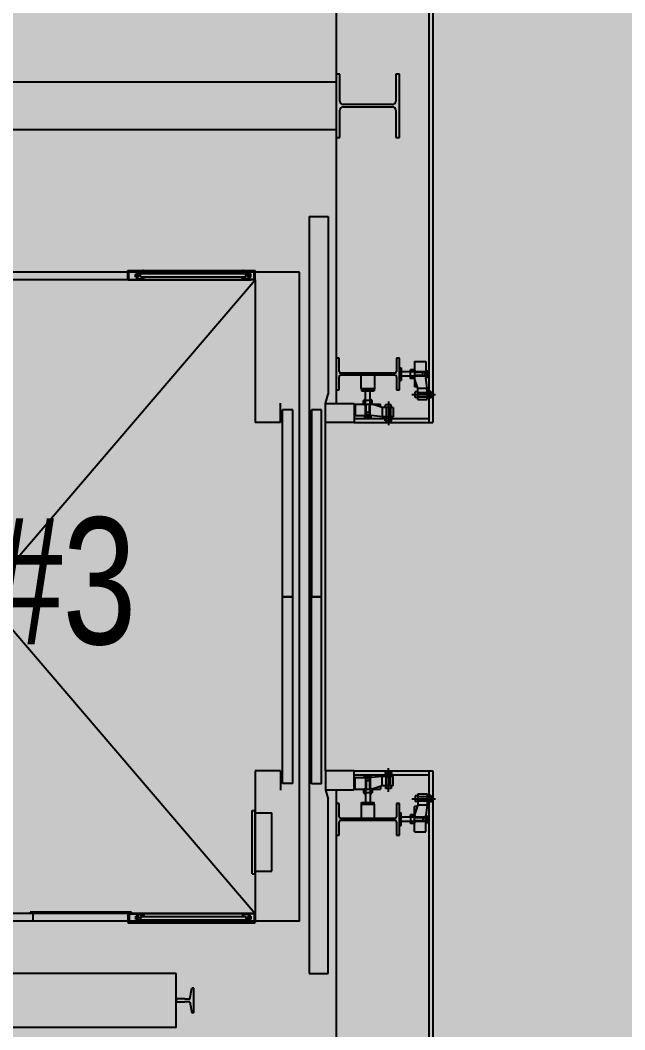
# Model space of a CAD drawing. Header units: millimetres. Extents: x 118559 to 211622, y 1329 to 63037.
# Drawn here: x 148634 to 150541, y 19452 to 22639 of the extents above; entities that cross this region are included whole.
import ezdxf
from ezdxf.enums import TextEntityAlignment as Align

# ---------------------------------------------------------------- set-up
doc = ezdxf.new("R2010")
doc.units = ezdxf.units.MM
doc.header["$LTSCALE"] = 120
doc.layers.add('ARCH', color=9, linetype='Continuous')
doc.layers.add('공사제외', color=5, linetype='Continuous')
doc.styles.add('GHD', font='')
doc.styles.get('GHD').set_extended_font_data('Dotum')

msp = doc.modelspace()

# ---------------------------------------------------------------- hatches: boundary and pattern name
at = {"layer": '공사제외', "linetype": 'Continuous'}
msp.add_hatch(color=253, dxfattribs=at).paths.add_polyline_path([(161618.8, 27040), (157330.1, 28562.8), (157311.6, 28694.2), (149935.1, 28694.2), (149935.1, 29394.2), (146730.1, 29394.2), (146730.1, 15782.9), (154687.7, 13368.2)])

# ---------------------------------------------------------------- linework, layer by layer
at = {"layer": 'ARCH', "color": 9}
for p, q in [((149923.1, 23519.2, 0), (149923.1, 21369.2, 0)), ((149935.1, 23519.2, 0), (149935.1, 21369.2, 0)), ((149630.1, 23459.2, 0), (149630.1, 21429.2, 0)), ((147380.1, 22444.2, 0), (149630.1, 22444.2, 0)), ((147380.1, 22444.2, 0), (149630.1, 22444.2, 0)), ((149642.1, 22469.2, 0), (149630.1, 22469.2, 0)), ((149630.1, 22469.2, 0), (149630.1, 22269.2, 0)), ((149642.1, 22383.2, 0), (149642.1, 22469.2, 0)), ((149830.1, 22469.2, 0), (149818.1, 22469.2, 0)), ((149818.1, 22469.2, 0), (149818.1, 22383.2, 0)), ((149830.1, 22269.2, 0), (149830.1, 22469.2, 0)), ((149642.1, 22269.2, 0), (149642.1, 22355.2, 0)), ((149808.1, 22373.2, 0), (149652.1, 22373.2, 0)), ((149652.1, 22365.2, 0), (149808.1, 22365.2, 0)), ((149818.1, 22355.2, 0), (149818.1, 22269.2, 0)), ((147380.1, 22294.2, 0), (149630.1, 22294.2, 0)), ((147380.1, 22294.2, 0), (149630.1, 22294.2, 0)), ((149630.1, 22269.2, 0), (149642.1, 22269.2, 0)), ((149818.1, 22269.2, 0), (149830.1, 22269.2, 0)), ((149545.1, 22019.2, 0), (149545.1, 19629.2, 0)), ((149545.1, 22019.2, 0), (149605.1, 22019.2, 0)), ((149605.1, 22019.2, 0), (149605.1, 21458.6, 0)), ((149515.1, 21844.2, 0), (148561.1, 21844.2, 0)), ((148973.4, 21849.2, 0), (149375.1, 21849.2, 0)), ((148973.4, 21847.7, 0), (148973.4, 21849.2, 0)), ((148973.4, 21847.7, 0), (149020.9, 21847.7, 0)), ((148973.4, 21821.7, 0), (148973.4, 21844.2, 0)), ((148973.4, 21844.2, 0), (148974.9, 21844.2, 0)), ((148973.4, 21844.2, 0), (148974.9, 21844.2, 0)), ((148974.9, 21821.7, 0), (148974.9, 21845.1, 0)), ((148976.5, 21822.7, 0), (148976.5, 21845.1, 0)), ((148977.5, 21846.1, 0), (149000.8, 21846.1, 0)), ((148997, 21829.4, 0), (148997, 21836.3, 0)), ((148997.8, 21837.4, 0), (149000.5, 21837.4, 0)), ((149000.5, 21835.1, 0), (148997.8, 21835.1, 0)), ((149000.5, 21827.8, 0), (149000.5, 21837.8, 0)), ((149001.8, 21837.8, 0), (149000.5, 21837.8, 0)), ((149001.8, 21823.3, 0), (149001.8, 21845.1, 0)), ((149003.4, 21823.3, 0), (149003.4, 21845.1, 0)), ((149005, 21824.8, 0), (149005, 21838.2, 0)), ((149005, 21824.8, 0), (149005, 21838.2, 0)), ((149007.3, 21835.3, 0), (149005, 21835.3, 0)), ((149008.1, 21834.5, 0), (149005, 21834.5, 0)), ((149006, 21840.8, 0), (149018.4, 21840.8, 0)), ((149006, 21839.2, 0), (149352.5, 21839.2, 0)), ((149007.3, 21830.3, 0), (149007.3, 21835.3, 0)), ((149007.3, 21835.3, 0), (149008.1, 21834.5, 0)), ((149008.1, 21831.1, 0), (149008.1, 21834.5, 0)), ((149013.4, 21829.2, 0), (149013.4, 21839.2, 0)), ((149018.4, 21839.2, 0), (149018.4, 21840.8, 0)), ((149021.9, 21839.2, 0), (149021.9, 21846.7, 0)), ((149023.4, 21839.2, 0), (149023.4, 21846.7, 0)), ((149335.1, 21839.2, 0), (149335.1, 21846.7, 0)), ((149336.6, 21839.2, 0), (149336.6, 21846.7, 0)), ((149375.1, 21847.7, 0), (149337.6, 21847.7, 0)), ((149340.1, 21839.2, 0), (149340.1, 21840.8, 0)), ((149352.5, 21840.8, 0), (149340.1, 21840.8, 0)), ((149345.1, 21829.2, 0), (149345.1, 21839.2, 0)), ((149351.2, 21835.3, 0), (149350.4, 21834.5, 0)), ((149350.4, 21831.1, 0), (149350.4, 21834.5, 0)), ((149350.4, 21834.5, 0), (149353.5, 21834.5, 0)), ((149351.2, 21835.3, 0), (149353.5, 21835.3, 0)), ((149351.2, 21830.3, 0), (149351.2, 21835.3, 0)), ((149353.5, 21824.8, 0), (149353.5, 21838.2, 0)), ((149353.5, 21824.8, 0), (149353.5, 21838.2, 0)), ((149355.1, 21823.3, 0), (149355.1, 21845.1, 0)), ((149356.7, 21823.3, 0), (149356.7, 21845.1, 0)), ((149356.7, 21837.8, 0), (149358, 21837.8, 0)), ((149371, 21846.1, 0), (149357.7, 21846.1, 0)), ((149358, 21827.8, 0), (149358, 21837.8, 0)), ((149360.7, 21837.4, 0), (149358, 21837.4, 0)), ((149358, 21835.1, 0), (149360.7, 21835.1, 0)), ((149361.5, 21829.4, 0), (149361.5, 21836.3, 0)), ((149372, 21822.7, 0), (149372, 21845.1, 0)), ((149373.6, 21821.7, 0), (149373.6, 21845.1, 0)), ((149375.1, 21844.2, 0), (149373.6, 21844.2, 0)), ((149375.1, 21847.7, 0), (149375.1, 21849.2, 0)), ((149375.1, 21821.7, 0), (149375.1, 21844.2, 0)), ((149515.1, 19794.2, 0), (149515.1, 21844.2, 0)), ((147673.1, 19829.2, 0), (149375.1, 21819.2, 0)), ((147673.1, 21809.2, 0), (149375.1, 19819.2, 0)), ((149375.1, 21819.2, 0), (148558.6, 21819.2, 0)), ((148974.9, 21822.7, 0), (148976.5, 21822.7, 0)), ((148975.9, 21820.7, 0), (149020.9, 21820.7, 0)), ((148975.9, 21819.2, 0), (149361.3, 21819.2, 0)), ((149000.5, 21830.5, 0), (148997.8, 21830.5, 0)), ((148997.8, 21828.2, 0), (149000.5, 21828.2, 0)), ((149001.8, 21832.8, 0), (149000.5, 21834, 0)), ((149001.8, 21831.6, 0), (149000.5, 21832.8, 0)), ((149001.8, 21827.8, 0), (149000.5, 21827.8, 0)), ((149005, 21824.8, 0), (149003.4, 21824.8, 0)), ((149004.4, 21822.3, 0), (149020.4, 21822.3, 0)), ((149008.1, 21831.1, 0), (149005, 21831.1, 0)), ((149007.3, 21830.3, 0), (149005, 21830.3, 0)), ((149008.1, 21831.1, 0), (149007.3, 21830.3, 0)), ((149013.4, 21829.2, 0), (149345.1, 21829.2, 0)), ((149020.4, 21820.7, 0), (149020.4, 21822.3, 0)), ((149021.9, 21821.7, 0), (149021.9, 21829.2, 0)), ((149023.4, 21821.7, 0), (149023.4, 21829.2, 0)), ((149335.1, 21821.7, 0), (149335.1, 21829.2, 0)), ((149336.6, 21821.7, 0), (149336.6, 21829.2, 0)), ((149372.6, 21820.7, 0), (149337.6, 21820.7, 0)), ((149338.1, 21820.7, 0), (149338.1, 21822.3, 0)), ((149354.1, 21822.3, 0), (149338.1, 21822.3, 0)), ((149350.4, 21831.1, 0), (149353.5, 21831.1, 0)), ((149350.4, 21831.1, 0), (149351.2, 21830.3, 0)), ((149351.2, 21830.3, 0), (149353.5, 21830.3, 0)), ((149353.5, 21824.8, 0), (149355.1, 21824.8, 0)), ((149356.7, 21832.8, 0), (149358, 21834, 0)), ((149356.7, 21831.6, 0), (149358, 21832.8, 0)), ((149356.7, 21827.8, 0), (149358, 21827.8, 0)), ((149358, 21830.5, 0), (149360.7, 21830.5, 0)), ((149360.7, 21828.2, 0), (149358, 21828.2, 0)), ((149373.6, 21822.7, 0), (149372, 21822.7, 0)), ((149375.1, 21819.2, 0), (149375.1, 21369.2, 0)), ((149640.1, 21572, 0), (149630.1, 21572, 0)), ((149630.1, 21572, 0), (149630.1, 21472, 0)), ((149640.1, 21529.7, 0), (149640.1, 21572, 0)), ((149830.1, 21572, 0), (149820.1, 21572, 0)), ((149820.1, 21572, 0), (149820.1, 21529.7, 0)), ((149830.1, 21472, 0), (149830.1, 21572, 0)), ((149877.6, 21561.9, 0), (149877.6, 21482.1, 0)), ((149877.6, 21561.9, 0), (149913.6, 21561.9, 0)), ((149913.6, 21561.9, 0), (149913.6, 21510.5, 0)), ((149815.1, 21524.7, 0), (149645.1, 21524.7, 0)), ((149645.1, 21519.2, 0), (149815.1, 21519.2, 0)), ((149709.1, 21475.2, 0), (149709.1, 21519.2, 0)), ((149751.1, 21519.2, 0), (149751.1, 21475.2, 0)), ((149830.1, 21542, 0), (149835.1, 21542, 0)), ((149830.1, 21542, 0), (149830.1, 21502, 0)), ((149835.1, 21542, 0), (149835.1, 21502, 0)), ((149913.6, 21529, 0), (149835.1, 21529, 0)), ((149835.1, 21529, 0), (149835.1, 21515, 0)), ((149865.3, 21508.4, 0), (149865.3, 21535.6, 0)), ((149877.6, 21535.6, 0), (149865.3, 21535.6, 0)), ((149877.6, 21533.4, 0), (149865.3, 21533.4, 0)), ((149877.6, 21530.9, 0), (149865.3, 21530.9, 0)), ((149877.6, 21530.9, 0), (149868.7, 21530.9, 0)), ((149878.6, 21534.6, 0), (149877.6, 21534.6, 0)), ((149877.6, 21534.6, 0), (149877.6, 21529.6, 0)), ((149878.6, 21529.6, 0), (149877.6, 21529.6, 0)), ((149903.6, 21527, 0), (149877.6, 21527, 0)), ((149903.6, 21517, 0), (149877.6, 21517, 0)), ((149878.6, 21534.6, 0), (149878.6, 21529.6, 0)), ((149903.6, 21515.9, 0), (149903.6, 21527.9, 0)), ((149903.6, 21527.9, 0), (149910.6, 21527.9, 0)), ((149903.6, 21515.9, 0), (149910.6, 21515.9, 0)), ((149910.6, 21515.9, 0), (149910.6, 21527.9, 0)), ((149910.6, 21527.1, 0), (149913.6, 21527.1, 0)), ((149910.6, 21516.9, 0), (149913.6, 21516.9, 0)), ((149913.6, 21533.5, 0), (149915.6, 21533.5, 0)), ((149915.6, 21510.5, 0), (149915.6, 21533.5, 0)), ((149915.6, 21532, 0), (149921.6, 21532, 0)), ((149921.6, 21512, 0), (149921.6, 21532, 0)), ((149640.1, 21472, 0), (149640.1, 21514.2, 0)), ((149820.1, 21514.2, 0), (149820.1, 21472, 0)), ((149830.1, 21502, 0), (149835.1, 21502, 0)), ((149913.6, 21515, 0), (149835.1, 21515, 0)), ((149865.3, 21514.9, 0), (149865.3, 21509.4, 0)), ((149877.6, 21513.4, 0), (149865.3, 21513.4, 0)), ((149877.6, 21510.9, 0), (149865.3, 21510.9, 0)), ((149877.6, 21508.4, 0), (149865.3, 21508.4, 0)), ((149878.6, 21514.6, 0), (149877.6, 21514.6, 0)), ((149878.6, 21509.6, 0), (149877.6, 21509.6, 0)), ((149887.6, 21477, 0), (149877.6, 21508.4, 0)), ((149878.6, 21509.6, 0), (149878.6, 21514.6, 0)), ((149917.6, 21477, 0), (149913.6, 21510.5, 0)), ((149915.6, 21510.5, 0), (149913.6, 21510.5, 0)), ((149915.6, 21512, 0), (149921.6, 21512, 0)), ((149597.1, 21429.2, 0), (149605.1, 21458.6, 0)), ((149597.1, 21429.2, 0), (149605.1, 21458.6, 0)), ((149630.1, 21472, 0), (149640.1, 21472, 0)), ((149709.1, 21475.2, 0), (149710.1, 21474.2, 0)), ((149751.1, 21475.2, 0), (149709.1, 21475.2, 0)), ((149710.1, 21474.2, 0), (149710.1, 21469.2, 0)), ((149710.1, 21474.2, 0), (149750.1, 21474.2, 0)), ((149710.1, 21469.2, 0), (149750.1, 21469.2, 0)), ((149723.1, 21390.7, 0), (149723.1, 21469.2, 0)), ((149723.1, 21469.2, 0), (149737.1, 21469.2, 0)), ((149737.1, 21390.7, 0), (149737.1, 21469.2, 0)), ((149750.1, 21474.2, 0), (149751.1, 21475.2, 0)), ((149750.1, 21474.2, 0), (149750.1, 21469.2, 0)), ((149820.1, 21472, 0), (149830.1, 21472, 0)), ((149869.2, 21457, 0), (149944, 21457, 0)), ((149885.9, 21482.1, 0), (149877.5, 21482.1, 0)), ((149879.9, 21448, 0), (149879.9, 21466, 0)), ((149887.6, 21466, 0), (149879.9, 21466, 0)), ((149887.6, 21442, 0), (149887.6, 21477, 0)), ((149887.6, 21477, 0), (149917.6, 21477, 0)), ((149887.6, 21448, 0), (149887.6, 21466, 0)), ((149887.6, 21464, 0), (149917.6, 21464, 0)), ((149917.6, 21442, 0), (149917.6, 21477, 0)), ((149920.6, 21467.9, 0), (149918, 21467.9, 0)), ((149920.6, 21462.9, 0), (149918, 21462.9, 0)), ((149921.1, 21467.9, 0), (149921.1, 21445.9, 0)), ((149923.1, 21467.9, 0), (149921.1, 21467.9, 0)), ((149923.1, 21445.9, 0), (149923.1, 21467.9, 0)), ((149929.4, 21467, 0), (149923.1, 21467, 0)), ((149929.4, 21467, 0), (149923.1, 21467, 0)), ((149929.4, 21464.5, 0), (149923.1, 21464.5, 0)), ((149929.4, 21467, 0), (149929.4, 21464.5, 0)), ((149929.4, 21464.5, 0), (149932.3, 21465.4, 0)), ((149929.4, 21464.5, 0), (149929.4, 21449.5, 0)), ((149930.4, 21464.8, 0), (149930.4, 21449.3, 0)), ((149933.4, 21464.4, 0), (149933.4, 21449.7, 0)), ((149455.1, 21369.2, 0), (149455.1, 21430.6, 0)), ((149597.1, 21429.2, 0), (149687.1, 21429.2, 0)), ((149597.1, 21369.2, 0), (149597.1, 21429.2, 0)), ((149687.1, 21429.2, 0), (149687.1, 21369.2, 0)), ((149690.2, 21426.7, 0), (149769.9, 21426.7, 0)), ((149690.2, 21426.7, 0), (149690.2, 21390.7, 0)), ((149743.6, 21438.9, 0), (149716.4, 21438.9, 0)), ((149716.4, 21426.6, 0), (149716.4, 21438.9, 0)), ((149717.4, 21425.7, 0), (149717.4, 21426.7, 0)), ((149717.4, 21426.7, 0), (149722.4, 21426.7, 0)), ((149717.4, 21425.7, 0), (149722.4, 21425.7, 0)), ((149718.7, 21426.7, 0), (149718.7, 21438.9, 0)), ((149721.2, 21426.7, 0), (149721.2, 21438.9, 0)), ((149721.2, 21426.7, 0), (149721.2, 21435.6, 0)), ((149722.4, 21425.7, 0), (149722.4, 21426.7, 0)), ((149725, 21400.7, 0), (149725, 21426.7, 0)), ((149735, 21400.7, 0), (149735, 21426.7, 0)), ((149737.2, 21438.9, 0), (149742.7, 21438.9, 0)), ((149737.4, 21425.7, 0), (149737.4, 21426.7, 0)), ((149742.4, 21425.7, 0), (149737.4, 21425.7, 0)), ((149738.7, 21426.7, 0), (149738.7, 21438.9, 0)), ((149741.2, 21426.7, 0), (149741.2, 21438.9, 0)), ((149742.4, 21425.7, 0), (149742.4, 21426.7, 0)), ((149743.6, 21426.6, 0), (149743.6, 21438.9, 0)), ((149775.1, 21416.7, 0), (149743.6, 21426.7, 0)), ((149769.9, 21418.3, 0), (149769.9, 21426.7, 0)), ((149804.1, 21424.4, 0), (149786.1, 21424.4, 0)), ((149786.1, 21416.7, 0), (149786.1, 21424.4, 0)), ((149795.1, 21435.1, 0), (149795.1, 21360.3, 0)), ((149804.1, 21416.7, 0), (149804.1, 21424.4, 0)), ((149887.6, 21448, 0), (149879.9, 21448, 0)), ((149887.6, 21450, 0), (149917.6, 21450, 0)), ((149887.6, 21442, 0), (149917.6, 21442, 0)), ((149887.6, 21442, 0), (149917.6, 21442, 0)), ((149920.6, 21450.9, 0), (149918, 21450.9, 0)), ((149920.6, 21445.9, 0), (149918, 21445.9, 0)), ((149921.1, 21445.9, 0), (149923.1, 21445.9, 0)), ((149929.4, 21449.5, 0), (149923.1, 21449.5, 0)), ((149929.4, 21447, 0), (149923.1, 21447, 0)), ((149929.4, 21449.5, 0), (149932.3, 21448.7, 0)), ((149929.4, 21447, 0), (149929.4, 21449.5, 0)), ((149461.1, 20819.6, 0), (149461.1, 21409.5, 0)), ((149493.1, 21409.5, 0), (149461.1, 21409.5, 0)), ((149493.1, 20819.6, 0), (149493.1, 21409.5, 0)), ((149552.1, 21409.2, 0), (149552.1, 20819.2, 0)), ((149552.1, 20819.4, 0), (149552.1, 21409.2, 0)), ((149584.1, 21409.2, 0), (149552.1, 21409.2, 0)), ((149584.1, 20819.4, 0), (149584.1, 21409.2, 0)), ((149690.2, 21390.7, 0), (149741.5, 21390.7, 0)), ((149718.6, 21390.7, 0), (149718.6, 21388.7, 0)), ((149741.5, 21388.7, 0), (149718.6, 21388.7, 0)), ((149720.1, 21388.7, 0), (149720.1, 21382.7, 0)), ((149736.1, 21400.7, 0), (149724.1, 21400.7, 0)), ((149724.1, 21400.7, 0), (149724.1, 21393.7, 0)), ((149736.1, 21393.7, 0), (149724.1, 21393.7, 0)), ((149725, 21393.7, 0), (149725, 21390.7, 0)), ((149735.1, 21393.7, 0), (149735.1, 21390.7, 0)), ((149736.1, 21400.7, 0), (149736.1, 21393.7, 0)), ((149740, 21388.7, 0), (149740, 21382.7, 0)), ((149775.1, 21386.7, 0), (149741.5, 21390.7, 0)), ((149741.5, 21388.7, 0), (149741.5, 21390.7, 0)), ((149810.1, 21416.7, 0), (149775.1, 21416.7, 0)), ((149775.1, 21416.7, 0), (149775.1, 21386.7, 0)), ((149804.1, 21416.7, 0), (149786.1, 21416.7, 0)), ((149788.1, 21416.7, 0), (149788.1, 21386.7, 0)), ((149802.1, 21416.7, 0), (149802.1, 21386.7, 0)), ((149810.1, 21416.7, 0), (149810.1, 21386.7, 0)), ((149810.1, 21416.7, 0), (149810.1, 21386.7, 0)), ((149455.1, 21369.2, 0), (149375.1, 21369.2, 0)), ((149597.1, 20269.2, 0), (149597.1, 21369.2, 0)), ((149687.1, 21369.2, 0), (149597.1, 21369.2, 0)), ((149687.1, 21381.2, 0), (149923.1, 21381.2, 0)), ((149687.1, 21369.2, 0), (149935.1, 21369.2, 0)), ((149740.1, 21382.7, 0), (149720.1, 21382.7, 0)), ((149810.1, 21386.7, 0), (149775.1, 21386.7, 0)), ((149784.1, 21383.6, 0), (149784.1, 21386.2, 0)), ((149784.1, 21383.2, 0), (149806.1, 21383.2, 0)), ((149784.1, 21381.2, 0), (149784.1, 21383.2, 0)), ((149806.1, 21381.2, 0), (149784.1, 21381.2, 0)), ((149785, 21374.8, 0), (149785, 21381.2, 0)), ((149785, 21374.8, 0), (149785, 21381.2, 0)), ((149785, 21374.8, 0), (149787.5, 21374.8, 0)), ((149787.5, 21374.8, 0), (149786.7, 21372, 0)), ((149787.2, 21373.8, 0), (149802.8, 21373.8, 0)), ((149787.5, 21374.8, 0), (149787.5, 21381.2, 0)), ((149787.5, 21374.8, 0), (149802.5, 21374.8, 0)), ((149787.7, 21370.8, 0), (149802.4, 21370.8, 0)), ((149789.1, 21383.6, 0), (149789.1, 21386.3, 0)), ((149801.1, 21383.6, 0), (149801.1, 21386.3, 0)), ((149802.5, 21374.8, 0), (149802.5, 21381.2, 0)), ((149802.5, 21374.8, 0), (149803.3, 21372, 0)), ((149805, 21374.8, 0), (149802.5, 21374.8, 0)), ((149805, 21374.8, 0), (149805, 21381.2, 0)), ((149806.1, 21383.7, 0), (149806.1, 21386.2, 0)), ((149806.1, 21383.2, 0), (149806.1, 21381.2, 0)), ((149461.1, 20819.6, 0), (149493.1, 20819.6, 0)), ((149461.1, 20229, 0), (149461.1, 20818.8, 0)), ((149461.1, 20818.8, 0), (149493.1, 20818.8, 0)), ((149493.1, 20229, 0), (149493.1, 20818.8, 0)), ((149551.9, 20819.4, 0), (149584.1, 20819.4, 0)), ((149551.9, 20818.6, 0), (149584.1, 20818.6, 0)), ((149552.1, 20228.7, 0), (149552.1, 20818.6, 0)), ((149584.1, 20228.7, 0), (149584.1, 20818.6, 0)), ((149795.1, 20203.3, 0), (149795.1, 20278.1, 0)), ((149375.1, 20269.2, 0), (149375.1, 19819.2, 0)), ((149455.1, 20269.2, 0), (149375.1, 20269.2, 0)), ((149455.1, 20269.2, 0), (149455.1, 20207.8, 0)), ((149687.1, 20269.2, 0), (149597.1, 20269.2, 0)), ((149597.1, 20269.2, 0), (149597.1, 20209.2, 0)), ((149687.1, 20269.2, 0), (149935.1, 20269.2, 0)), ((149687.1, 20209.2, 0), (149687.1, 20269.2, 0)), ((149687.1, 20257.2, 0), (149923.1, 20257.2, 0)), ((149690.2, 20247.8, 0), (149741.5, 20247.8, 0)), ((149690.2, 20211.8, 0), (149690.2, 20247.8, 0)), ((149741.5, 20249.8, 0), (149718.6, 20249.8, 0)), ((149718.6, 20247.8, 0), (149718.6, 20249.8, 0)), ((149740.1, 20255.8, 0), (149720.1, 20255.8, 0)), ((149720.1, 20249.8, 0), (149720.1, 20255.8, 0)), ((149723.1, 20247.7, 0), (149723.1, 20169.2, 0)), ((149724.1, 20237.7, 0), (149724.1, 20244.7, 0)), ((149736.1, 20244.7, 0), (149724.1, 20244.7, 0)), ((149725, 20244.7, 0), (149725, 20247.7, 0)), ((149735.1, 20244.7, 0), (149735.1, 20247.7, 0)), ((149736.1, 20237.7, 0), (149736.1, 20244.7, 0)), ((149737.1, 20247.7, 0), (149737.1, 20169.2, 0)), ((149740, 20249.8, 0), (149740, 20255.8, 0)), ((149775.1, 20251.7, 0), (149741.5, 20247.8, 0)), ((149741.5, 20249.8, 0), (149741.5, 20247.8, 0)), ((149810.1, 20251.7, 0), (149775.1, 20251.7, 0)), ((149775.1, 20221.7, 0), (149775.1, 20251.7, 0)), ((149806.1, 20257.2, 0), (149784.1, 20257.2, 0)), ((149784.1, 20257.2, 0), (149784.1, 20255.2, 0)), ((149784.1, 20255.2, 0), (149806.1, 20255.2, 0)), ((149784.1, 20254.8, 0), (149784.1, 20252.2, 0)), ((149785, 20263.6, 0), (149785, 20257.2, 0)), ((149785, 20263.6, 0), (149785, 20257.2, 0)), ((149785, 20263.6, 0), (149787.5, 20263.6, 0)), ((149787.5, 20263.6, 0), (149786.7, 20266.5, 0)), ((149787.2, 20264.6, 0), (149802.8, 20264.6, 0)), ((149787.5, 20263.6, 0), (149787.5, 20257.2, 0)), ((149787.5, 20263.6, 0), (149802.5, 20263.6, 0)), ((149787.7, 20267.6, 0), (149802.4, 20267.6, 0)), ((149788.1, 20221.7, 0), (149788.1, 20251.7, 0)), ((149789.1, 20254.8, 0), (149789.1, 20252.2, 0)), ((149801.1, 20254.8, 0), (149801.1, 20252.2, 0)), ((149802.1, 20221.7, 0), (149802.1, 20251.7, 0)), ((149802.5, 20263.6, 0), (149803.3, 20266.5, 0)), ((149802.5, 20263.6, 0), (149802.5, 20257.2, 0)), ((149805, 20263.6, 0), (149802.5, 20263.6, 0)), ((149805, 20263.6, 0), (149805, 20257.2, 0)), ((149806.1, 20255.2, 0), (149806.1, 20257.2, 0)), ((149806.1, 20254.8, 0), (149806.1, 20252.2, 0)), ((149810.1, 20221.7, 0), (149810.1, 20251.7, 0)), ((149810.1, 20221.7, 0), (149810.1, 20251.7, 0)), ((149923.1, 20269.2, 0), (149923.1, 18644.2, 0)), ((149935.1, 20269.2, 0), (149935.1, 18644.2, 0)), ((149493.1, 20229, 0), (149461.1, 20229, 0)), ((149584.1, 20228.7, 0), (149552.1, 20228.7, 0)), ((149597.1, 20209.2, 0), (149605.1, 20179.8, 0)), ((149597.1, 20209.2, 0), (149605.1, 20179.8, 0)), ((149597.1, 20209.2, 0), (149687.1, 20209.2, 0)), ((149630.1, 20209.2, 0), (149630.1, 19194.2, 0)), ((149690.2, 20211.8, 0), (149769.9, 20211.8, 0)), ((149716.4, 20211.8, 0), (149716.4, 20199.5, 0)), ((149717.4, 20212.8, 0), (149717.4, 20211.8, 0)), ((149717.4, 20212.8, 0), (149722.4, 20212.8, 0)), ((149717.4, 20211.8, 0), (149722.4, 20211.8, 0)), ((149718.7, 20211.8, 0), (149718.7, 20199.5, 0)), ((149721.2, 20211.8, 0), (149721.2, 20199.5, 0)), ((149721.2, 20211.8, 0), (149721.2, 20202.8, 0)), ((149722.4, 20212.8, 0), (149722.4, 20211.8, 0)), ((149736.1, 20237.7, 0), (149724.1, 20237.7, 0)), ((149725, 20237.7, 0), (149725, 20211.7, 0)), ((149735, 20237.7, 0), (149735, 20211.7, 0)), ((149742.4, 20212.8, 0), (149737.4, 20212.8, 0)), ((149737.4, 20212.8, 0), (149737.4, 20211.8, 0)), ((149738.7, 20211.8, 0), (149738.7, 20199.5, 0)), ((149741.2, 20211.8, 0), (149741.2, 20199.5, 0)), ((149742.4, 20212.8, 0), (149742.4, 20211.8, 0)), ((149775.1, 20221.7, 0), (149743.6, 20211.8, 0)), ((149743.6, 20211.8, 0), (149743.6, 20199.5, 0)), ((149769.9, 20220.1, 0), (149769.9, 20211.7, 0)), ((149810.1, 20221.7, 0), (149775.1, 20221.7, 0)), ((149804.1, 20221.7, 0), (149786.1, 20221.7, 0)), ((149786.1, 20221.7, 0), (149786.1, 20214, 0)), ((149804.1, 20214, 0), (149786.1, 20214, 0)), ((149804.1, 20221.7, 0), (149804.1, 20214, 0)), ((149605.1, 19629.2, 0), (149605.1, 20179.8, 0)), ((149743.6, 20199.5, 0), (149716.4, 20199.5, 0)), ((149737.2, 20199.5, 0), (149742.7, 20199.5, 0)), ((149869.2, 20181.4, 0), (149944, 20181.4, 0)), ((149879.9, 20190.4, 0), (149879.9, 20172.4, 0)), ((149887.6, 20190.4, 0), (149879.9, 20190.4, 0)), ((149887.6, 20196.4, 0), (149887.6, 20161.5, 0)), ((149887.6, 20196.4, 0), (149917.6, 20196.4, 0)), ((149887.6, 20196.4, 0), (149917.6, 20196.4, 0)), ((149887.6, 20190.4, 0), (149887.6, 20172.4, 0)), ((149887.6, 20188.4, 0), (149917.6, 20188.4, 0)), ((149917.6, 20196.4, 0), (149917.6, 20161.5, 0)), ((149920.6, 20192.5, 0), (149918, 20192.5, 0)), ((149920.6, 20187.5, 0), (149918, 20187.5, 0)), ((149921.1, 20170.5, 0), (149921.1, 20192.5, 0)), ((149921.1, 20192.5, 0), (149923.1, 20192.5, 0)), ((149923.1, 20192.5, 0), (149923.1, 20170.5, 0)), ((149929.4, 20191.4, 0), (149923.1, 20191.4, 0)), ((149929.4, 20188.9, 0), (149923.1, 20188.9, 0)), ((149929.4, 20191.4, 0), (149929.4, 20188.9, 0)), ((149929.4, 20188.9, 0), (149932.3, 20189.7, 0)), ((149929.4, 20173.9, 0), (149929.4, 20188.9, 0)), ((149930.4, 20173.6, 0), (149930.4, 20189.2, 0)), ((149933.4, 20174, 0), (149933.4, 20188.7, 0)), ((149640.1, 20166.5, 0), (149630.1, 20166.5, 0)), ((149630.1, 20166.5, 0), (149630.1, 20066.5, 0)), ((149640.1, 20124.2, 0), (149640.1, 20166.5, 0)), ((149709.1, 20163.2, 0), (149710.1, 20164.2, 0)), ((149709.1, 20163.2, 0), (149709.1, 20119.2, 0)), ((149751.1, 20163.2, 0), (149709.1, 20163.2, 0)), ((149710.1, 20164.2, 0), (149710.1, 20169.2, 0)), ((149710.1, 20169.2, 0), (149750.1, 20169.2, 0)), ((149710.1, 20164.2, 0), (149750.1, 20164.2, 0)), ((149723.1, 20169.2, 0), (149737.1, 20169.2, 0)), ((149750.1, 20164.2, 0), (149750.1, 20169.2, 0)), ((149750.1, 20164.2, 0), (149751.1, 20163.2, 0)), ((149751.1, 20119.2, 0), (149751.1, 20163.2, 0)), ((149830.1, 20166.5, 0), (149820.1, 20166.5, 0)), ((149820.1, 20166.5, 0), (149820.1, 20124.2, 0)), ((149830.1, 20066.5, 0), (149830.1, 20166.5, 0)), ((149885.9, 20156.3, 0), (149877.5, 20156.3, 0)), ((149887.6, 20161.5, 0), (149877.6, 20130, 0)), ((149877.6, 20076.6, 0), (149877.6, 20156.3, 0)), ((149887.6, 20172.4, 0), (149879.9, 20172.4, 0)), ((149887.6, 20174.4, 0), (149917.6, 20174.4, 0)), ((149887.6, 20161.5, 0), (149917.6, 20161.5, 0)), ((149917.6, 20161.5, 0), (149913.6, 20127.9, 0)), ((149920.6, 20175.5, 0), (149918, 20175.5, 0)), ((149920.6, 20170.5, 0), (149918, 20170.5, 0)), ((149923.1, 20170.5, 0), (149921.1, 20170.5, 0)), ((149929.4, 20173.9, 0), (149923.1, 20173.9, 0)), ((149929.4, 20171.4, 0), (149923.1, 20171.4, 0)), ((149929.4, 20171.4, 0), (149923.1, 20171.4, 0)), ((149929.4, 20173.9, 0), (149932.3, 20173, 0)), ((149929.4, 20171.4, 0), (149929.4, 20173.9, 0)), ((149365.4, 19944.2, 0), (149365.4, 20144.3, 0)), ((149365.4, 20144.3, 0), (149375.1, 20144.3, 0)), ((149375.1, 19944.2, 0), (149375.1, 20144.3, 0)), ((149375.1, 20136.3, 0), (149427.1, 20136.3, 0)), ((149427.1, 19952.2, 0), (149427.1, 20136.3, 0)), ((149815.1, 20119.2, 0), (149645.1, 20119.2, 0)), ((149645.1, 20113.7, 0), (149815.1, 20113.7, 0)), ((149830.1, 20136.4, 0), (149835.1, 20136.4, 0)), ((149830.1, 20096.4, 0), (149830.1, 20136.4, 0)), ((149835.1, 20096.4, 0), (149835.1, 20136.4, 0)), ((149913.6, 20123.4, 0), (149835.1, 20123.4, 0)), ((149835.1, 20109.4, 0), (149835.1, 20123.4, 0)), ((149865.3, 20130, 0), (149865.3, 20102.8, 0)), ((149877.6, 20130, 0), (149865.3, 20130, 0)), ((149865.3, 20123.6, 0), (149865.3, 20129.1, 0)), ((149877.6, 20127.6, 0), (149865.3, 20127.6, 0)), ((149877.6, 20125.1, 0), (149865.3, 20125.1, 0)), ((149878.6, 20128.8, 0), (149877.6, 20128.8, 0)), ((149878.6, 20123.8, 0), (149877.6, 20123.8, 0)), ((149903.6, 20121.4, 0), (149877.6, 20121.4, 0)), ((149878.6, 20128.8, 0), (149878.6, 20123.8, 0)), ((149903.6, 20122.5, 0), (149903.6, 20110.5, 0)), ((149903.6, 20122.5, 0), (149910.6, 20122.5, 0)), ((149910.6, 20122.5, 0), (149910.6, 20110.5, 0)), ((149910.6, 20121.5, 0), (149913.6, 20121.5, 0)), ((149913.6, 20076.6, 0), (149913.6, 20127.9, 0)), ((149915.6, 20127.9, 0), (149913.6, 20127.9, 0)), ((149915.6, 20127.9, 0), (149915.6, 20105, 0)), ((149915.6, 20126.4, 0), (149921.6, 20126.4, 0)), ((149921.6, 20126.5, 0), (149921.6, 20106.5, 0)), ((149640.1, 20066.5, 0), (149640.1, 20108.7, 0)), ((149820.1, 20108.7, 0), (149820.1, 20066.5, 0)), ((149830.1, 20096.4, 0), (149835.1, 20096.4, 0)), ((149913.6, 20109.4, 0), (149835.1, 20109.4, 0)), ((149877.6, 20107.6, 0), (149865.3, 20107.6, 0)), ((149877.6, 20105.1, 0), (149865.3, 20105.1, 0)), ((149877.6, 20102.8, 0), (149865.3, 20102.8, 0)), ((149877.6, 20107.6, 0), (149868.7, 20107.6, 0)), ((149903.6, 20111.4, 0), (149877.6, 20111.4, 0)), ((149878.6, 20108.8, 0), (149877.6, 20108.8, 0)), ((149877.6, 20103.8, 0), (149877.6, 20108.8, 0)), ((149878.6, 20103.8, 0), (149877.6, 20103.8, 0)), ((149878.6, 20103.8, 0), (149878.6, 20108.8, 0)), ((149903.6, 20110.5, 0), (149910.6, 20110.5, 0)), ((149910.6, 20111.3, 0), (149913.6, 20111.3, 0)), ((149913.6, 20105, 0), (149915.6, 20105, 0)), ((149915.6, 20106.5, 0), (149921.6, 20106.5, 0)), ((149630.1, 20066.5, 0), (149640.1, 20066.5, 0)), ((149820.1, 20066.5, 0), (149830.1, 20066.5, 0)), ((149877.6, 20076.6, 0), (149913.6, 20076.6, 0)), ((149365.4, 19944.2, 0), (149375.1, 19944.2, 0)), ((149375.1, 19952.2, 0), (149427.1, 19952.2, 0)), ((149375.1, 19819.2, 0), (147683.5, 19819.2, 0)), ((148985.1, 19823.2, 0), (148665.1, 19823.2, 0)), ((148985.1, 19823.2, 0), (148665.1, 19823.2, 0)), ((148665.1, 19823.2, 0), (148665.1, 19819.2, 0)), ((148665.1, 19823.2, 0), (148665.1, 19819.2, 0)), ((148985.1, 19819.2, 0), (148665.1, 19819.2, 0)), ((148985.1, 19819.2, 0), (148665.1, 19819.2, 0)), ((148673.1, 19819.2, 0), (148673.1, 19794.2, 0)), ((148673.1, 19819.2, 0), (148673.1, 19794.2, 0)), ((148973.4, 19816.7, 0), (148973.4, 19794.2, 0)), ((148974.9, 19816.7, 0), (148974.9, 19793.3, 0)), ((148974.9, 19815.7, 0), (148976.5, 19815.7, 0)), ((148975.9, 19819.2, 0), (149361.3, 19819.2, 0)), ((148975.9, 19817.7, 0), (149020.9, 19817.7, 0)), ((148976.5, 19815.7, 0), (148976.5, 19793.3, 0)), ((148977.1, 19819.2, 0), (148977.1, 19794.2, 0)), ((148977.1, 19819.2, 0), (148977.1, 19794.2, 0)), ((148985.1, 19823.2, 0), (148985.1, 19819.2, 0)), ((148985.1, 19823.2, 0), (148985.1, 19819.2, 0)), ((148997, 19809.1, 0), (148997, 19802.2, 0)), ((148997.8, 19810.2, 0), (149000.5, 19810.2, 0)), ((149000.5, 19807.9, 0), (148997.8, 19807.9, 0)), ((149000.5, 19803.3, 0), (148997.8, 19803.3, 0)), ((148997.8, 19801, 0), (149000.5, 19801, 0)), ((149000.5, 19810.6, 0), (149000.5, 19800.6, 0)), ((149001.8, 19810.6, 0), (149000.5, 19810.6, 0)), ((149001.8, 19806.8, 0), (149000.5, 19805.6, 0)), ((149001.8, 19805.6, 0), (149000.5, 19804.4, 0)), ((149001.8, 19800.6, 0), (149000.5, 19800.6, 0)), ((149001.8, 19815.1, 0), (149001.8, 19793.3, 0)), ((149003.4, 19815.1, 0), (149003.4, 19793.3, 0)), ((149005, 19813.6, 0), (149003.4, 19813.6, 0)), ((149004.4, 19816.1, 0), (149020.4, 19816.1, 0)), ((149005, 19813.6, 0), (149005, 19800.2, 0)), ((149005, 19813.6, 0), (149005, 19800.2, 0)), ((149007.3, 19808.1, 0), (149005, 19808.1, 0)), ((149008.1, 19807.3, 0), (149005, 19807.3, 0)), ((149008.1, 19803.9, 0), (149005, 19803.9, 0)), ((149007.3, 19803.1, 0), (149005, 19803.1, 0)), ((149006, 19799.2, 0), (149352.5, 19799.2, 0)), ((149006, 19797.6, 0), (149018.4, 19797.6, 0)), ((149007.3, 19808.1, 0), (149007.3, 19803.1, 0)), ((149008.1, 19807.3, 0), (149007.3, 19808.1, 0)), ((149007.3, 19803.1, 0), (149008.1, 19803.9, 0)), ((149008.1, 19807.3, 0), (149008.1, 19803.9, 0)), ((149013.4, 19809.2, 0), (149345.1, 19809.2, 0)), ((149013.4, 19809.2, 0), (149013.4, 19799.2, 0)), ((149018.4, 19799.2, 0), (149018.4, 19797.6, 0)), ((149020.4, 19817.7, 0), (149020.4, 19816.1, 0)), ((149021.9, 19816.7, 0), (149021.9, 19809.2, 0)), ((149021.9, 19799.2, 0), (149021.9, 19791.7, 0)), ((149023.4, 19816.7, 0), (149023.4, 19809.2, 0)), ((149023.4, 19799.2, 0), (149023.4, 19791.7, 0)), ((149335.1, 19816.7, 0), (149335.1, 19809.2, 0)), ((149335.1, 19799.2, 0), (149335.1, 19791.7, 0)), ((149336.6, 19816.7, 0), (149336.6, 19809.2, 0)), ((149336.6, 19799.2, 0), (149336.6, 19791.7, 0)), ((149372.6, 19817.7, 0), (149337.6, 19817.7, 0)), ((149338.1, 19817.7, 0), (149338.1, 19816.1, 0)), ((149354.1, 19816.1, 0), (149338.1, 19816.1, 0)), ((149340.1, 19799.2, 0), (149340.1, 19797.6, 0)), ((149352.5, 19797.6, 0), (149340.1, 19797.6, 0)), ((149345.1, 19809.2, 0), (149345.1, 19799.2, 0)), ((149350.4, 19807.3, 0), (149351.2, 19808.1, 0)), ((149350.4, 19807.3, 0), (149353.5, 19807.3, 0)), ((149350.4, 19807.3, 0), (149350.4, 19803.9, 0)), ((149351.2, 19803.1, 0), (149350.4, 19803.9, 0)), ((149350.4, 19803.9, 0), (149353.5, 19803.9, 0)), ((149351.2, 19808.1, 0), (149351.2, 19803.1, 0)), ((149351.2, 19808.1, 0), (149353.5, 19808.1, 0)), ((149351.2, 19803.1, 0), (149353.5, 19803.1, 0)), ((149353.5, 19813.6, 0), (149353.5, 19800.2, 0)), ((149353.5, 19813.6, 0), (149353.5, 19800.2, 0)), ((149353.5, 19813.6, 0), (149355.1, 19813.6, 0)), ((149355.1, 19815.1, 0), (149355.1, 19793.3, 0)), ((149356.7, 19815.1, 0), (149356.7, 19793.3, 0)), ((149356.7, 19810.6, 0), (149358, 19810.6, 0)), ((149356.7, 19806.8, 0), (149358, 19805.6, 0)), ((149356.7, 19805.6, 0), (149358, 19804.4, 0)), ((149356.7, 19800.6, 0), (149358, 19800.6, 0)), ((149358, 19810.6, 0), (149358, 19800.6, 0)), ((149360.7, 19810.2, 0), (149358, 19810.2, 0)), ((149358, 19807.9, 0), (149360.7, 19807.9, 0)), ((149358, 19803.3, 0), (149360.7, 19803.3, 0)), ((149360.7, 19801, 0), (149358, 19801, 0)), ((149361.5, 19809.1, 0), (149361.5, 19802.2, 0)), ((149372, 19815.7, 0), (149372, 19793.3, 0)), ((149373.6, 19815.7, 0), (149372, 19815.7, 0)), ((149373.6, 19816.7, 0), (149373.6, 19793.3, 0)), ((149375.1, 19816.7, 0), (149375.1, 19794.2, 0)), ((149515.1, 19794.2, 0), (148561.1, 19794.2, 0)), ((148977.1, 19794.2, 0), (148673.1, 19794.2, 0)), ((148977.1, 19794.2, 0), (148673.1, 19794.2, 0)), ((148973.4, 19794.2, 0), (148974.9, 19794.2, 0)), ((148973.4, 19794.2, 0), (148974.9, 19794.2, 0)), ((148973.4, 19790.7, 0), (148973.4, 19789.2, 0)), ((148973.4, 19790.7, 0), (149020.9, 19790.7, 0)), ((148973.4, 19789.2, 0), (149375.1, 19789.2, 0)), ((148977.5, 19792.3, 0), (149000.8, 19792.3, 0)), ((149375.1, 19790.7, 0), (149337.6, 19790.7, 0)), ((149371, 19792.3, 0), (149357.7, 19792.3, 0)), ((149375.1, 19794.2, 0), (149373.6, 19794.2, 0)), ((149375.1, 19790.7, 0), (149375.1, 19789.2, 0)), ((149125.1, 19629.2, 0), (148325.1, 19629.2, 0)), ((149125.1, 19459.2, 0), (149125.1, 19629.2, 0)), ((149545.1, 19629.2, 0), (149605.1, 19629.2, 0)), ((149169.1, 19548.2, 0), (149175.1, 19583.2, 0)), ((149169.1, 19548.2, 0), (149175.1, 19583.2, 0)), ((149181.1, 19583.2, 0), (149175.1, 19583.2, 0)), ((149181.1, 19583.2, 0), (149175.1, 19583.2, 0)), ((149181.1, 19505.2, 0), (149181.1, 19583.2, 0)), ((149181.1, 19505.2, 0), (149181.1, 19583.2, 0)), ((149153.1, 19549.2, 0), (149125.1, 19549.2, 0)), ((149125.1, 19549.2, 0), (149125.1, 19539.2, 0)), ((149153.1, 19549.2, 0), (149125.1, 19549.2, 0)), ((149125.1, 19549.2, 0), (149125.1, 19539.2, 0)), ((149153.1, 19548.2, 0), (149153.1, 19549.2, 0)), ((149153.1, 19548.2, 0), (149153.1, 19549.2, 0)), ((149169.1, 19548.2, 0), (149153.1, 19548.2, 0)), ((149169.1, 19548.2, 0), (149153.1, 19548.2, 0)), ((149169.1, 19540.2, 0), (149153.1, 19540.2, 0)), ((149153.1, 19539.2, 0), (149153.1, 19540.2, 0)), ((149169.1, 19540.2, 0), (149153.1, 19540.2, 0)), ((149153.1, 19539.2, 0), (149153.1, 19540.2, 0)), ((149169.1, 19540.2, 0), (149175.1, 19505.2, 0)), ((149169.1, 19540.2, 0), (149175.1, 19505.2, 0)), ((149153.1, 19539.2, 0), (149125.1, 19539.2, 0)), ((149153.1, 19539.2, 0), (149125.1, 19539.2, 0)), ((149181.1, 19505.2, 0), (149175.1, 19505.2, 0)), ((149181.1, 19505.2, 0), (149175.1, 19505.2, 0)), ((149125.1, 19459.2, 0), (148325.1, 19459.2, 0))]:
    msp.add_line(p, q, dxfattribs=at)
for centre, radius, start, end in [((149652.1, 22383.2, 0), 10, 180, 270), ((149808.1, 22383.2, 0), 10, 270, 0), ((149652.1, 22355.2, 0), 10, 90, 180), ((149808.1, 22355.2, 0), 10, 0, 90), ((148977.5, 21845.1, 0), 2.6, 90, 180), ((148977.5, 21845.1, 0), 2.6, 90, 180), ((148977.5, 21845.1, 0), 1, 90, 180), ((148977.5, 21845.1, 0), 1, 90, 180), ((148998.2, 21836.3, 0), 1.23, 110.57, 249.43), ((149000.7, 21832.8, 0), 3.73, 141.7868, 218.2132), ((149000.8, 21845.1, 0), 2.6, 0, 90), ((149000.8, 21845.1, 0), 1, 0, 90), ((149006, 21838.2, 0), 2.6, 90, 180), ((149006, 21838.2, 0), 1, 90, 180), ((149020.9, 21846.7, 0), 2.5, 0, 90), ((149020.9, 21846.7, 0), 1, 0, 90), ((149337.6, 21846.7, 0), 2.5, 90, 180), ((149337.6, 21846.7, 0), 1, 90, 180), ((149352.5, 21838.2, 0), 2.6, 0, 90), ((149352.5, 21838.2, 0), 1, 0, 90), ((149357.7, 21845.1, 0), 2.6, 90, 180), ((149357.7, 21845.1, 0), 1, 90, 180), ((149360.3, 21836.3, 0), 1.23, 290.57, 69.43), ((149357.8, 21832.8, 0), 3.73, 321.7868, 38.2132), ((149371, 21845.1, 0), 2.6, 0, 90), ((149371, 21845.1, 0), 1, 0, 90), ((148975.9, 21821.7, 0), 2.5, 180, 270), ((148975.9, 21821.7, 0), 2.5, 180, 270), ((148975.9, 21821.7, 0), 1, 180, 270), ((148998.2, 21829.4, 0), 1.23, 110.57, 249.43), ((149004.4, 21823.3, 0), 2.6, 180, 270), ((149004.4, 21823.3, 0), 1, 180, 270), ((149020.9, 21821.7, 0), 1, 270, 0), ((149020.9, 21821.7, 0), 2.5, 270, 0), ((149337.6, 21821.7, 0), 2.5, 180, 270), ((149337.6, 21821.7, 0), 1, 180, 270), ((149354.1, 21823.3, 0), 1, 270, 0), ((149354.1, 21823.3, 0), 2.6, 270, 0), ((149360.3, 21829.4, 0), 1.23, 290.57, 69.43), ((149372.6, 21821.7, 0), 1, 270, 0), ((149372.6, 21821.7, 0), 2.5, 270, 0), ((149645.1, 21529.7, 0), 5, 180, 270), ((149645.1, 21514.2, 0), 5, 90, 180), ((149815.1, 21529.7, 0), 5, 270, 0), ((149815.1, 21514.2, 0), 5, 0, 90), ((149866.9, 21532.1, 0), 3.16, 119.6168, 240.3832), ((149866.9, 21512.1, 0), 3.16, 119.6168, 240.3832), ((149924.5, 21465.4, 0), 6.96, 158.9508, 201.0492), ((149959, 21456.9, 0), 41.4, 171.6762, 188.3238), ((149914.1, 21465.4, 0), 6.96, 338.9508, 21.0492), ((149879.6, 21456.9, 0), 41.4, 351.651, 8.2985), ((149932.4, 21464.4, 0), 1, 0, 98.1301), ((149719.9, 21437.4, 0), 3.16, 29.6168, 150.3832), ((149739.9, 21437.4, 0), 3.16, 29.6168, 150.3832), ((149924.5, 21448.5, 0), 6.96, 159.2704, 201.3681), ((149914.1, 21448.5, 0), 6.96, 338.6319, 20.7296), ((149932.4, 21449.7, 0), 1, 261.8699, 0), ((149786.6, 21379.8, 0), 6.96, 68.9508, 111.0492), ((149786.6, 21390.1, 0), 6.96, 248.9508, 291.0492), ((149787.7, 21371.8, 0), 1, 171.8699, 270), ((149795.1, 21345.3, 0), 41.4, 81.6762, 98.3238), ((149795.1, 21424.7, 0), 41.4, 261.7015, 278.349), ((149803.6, 21379.8, 0), 6.96, 68.6319, 110.7296), ((149803.6, 21390.2, 0), 6.96, 249.2704, 291.3681), ((149802.4, 21371.8, 0), 1, 270, 8.1301), ((149786.6, 20248.3, 0), 6.96, 68.9508, 111.0492), ((149786.6, 20258.7, 0), 6.96, 248.9508, 291.0492), ((149787.7, 20266.6, 0), 1, 90, 188.1301), ((149795.1, 20213.8, 0), 41.4, 81.651, 98.2985), ((149795.1, 20293.2, 0), 41.4, 261.6762, 278.3238), ((149803.6, 20248.3, 0), 6.96, 68.6319, 110.7296), ((149803.6, 20258.7, 0), 6.96, 249.2704, 291.3681), ((149802.4, 20266.6, 0), 1, 351.8699, 90), ((149719.9, 20201, 0), 3.16, 209.6168, 330.3832), ((149739.9, 20201, 0), 3.16, 209.6168, 330.3832), ((149924.5, 20190, 0), 6.96, 158.6319, 200.7296), ((149959, 20181.5, 0), 41.4, 171.6762, 188.3238), ((149914.1, 20190, 0), 6.96, 339.2704, 21.3681), ((149879.6, 20181.5, 0), 41.4, 351.7015, 8.349), ((149932.4, 20188.7, 0), 1, 0, 98.1301), ((149924.5, 20173, 0), 6.96, 158.9508, 201.0492), ((149914.1, 20173, 0), 6.96, 338.9508, 21.0492), ((149932.4, 20174, 0), 1, 261.8699, 0), ((149645.1, 20124.2, 0), 5, 180, 270), ((149645.1, 20108.7, 0), 5, 90, 180), ((149815.1, 20124.2, 0), 5, 270, 0), ((149815.1, 20108.7, 0), 5, 0, 90), ((149866.9, 20126.3, 0), 3.16, 119.6168, 240.3832), ((149866.9, 20106.3, 0), 3.16, 119.6168, 240.3832), ((148975.9, 19816.7, 0), 2.5, 90, 180), ((148975.9, 19816.7, 0), 1, 90, 180), ((148998.2, 19809.1, 0), 1.23, 110.57, 249.43), ((149000.7, 19805.6, 0), 3.73, 141.7868, 218.2132), ((148998.2, 19802.2, 0), 1.23, 110.57, 249.43), ((149004.4, 19815.1, 0), 2.6, 90, 180), ((149004.4, 19815.1, 0), 1, 90, 180), ((149006, 19800.2, 0), 2.6, 180, 270), ((149006, 19800.2, 0), 1, 180, 270), ((149020.9, 19816.7, 0), 2.5, 0, 90), ((149020.9, 19816.7, 0), 1, 0, 90), ((149337.6, 19816.7, 0), 2.5, 90, 180), ((149337.6, 19816.7, 0), 1, 90, 180), ((149352.5, 19800.2, 0), 2.6, 270, 0), ((149352.5, 19800.2, 0), 1, 270, 0), ((149354.1, 19815.1, 0), 2.6, 0, 90), ((149354.1, 19815.1, 0), 1, 0, 90), ((149360.3, 19809.1, 0), 1.23, 290.57, 69.43), ((149357.8, 19805.6, 0), 3.73, 321.7868, 38.2132), ((149360.3, 19802.2, 0), 1.23, 290.57, 69.43), ((149372.6, 19816.7, 0), 2.5, 0, 90), ((149372.6, 19816.7, 0), 1, 0, 90), ((148977.5, 19793.3, 0), 2.6, 180, 270), ((148977.5, 19793.3, 0), 1, 180, 270), ((149000.8, 19793.3, 0), 1, 270, 0), ((149000.8, 19793.3, 0), 2.6, 270, 0), ((149020.9, 19791.7, 0), 2.5, 270, 0), ((149020.9, 19791.7, 0), 1, 270, 0), ((149337.6, 19791.7, 0), 2.5, 180, 270), ((149337.6, 19791.7, 0), 1, 180, 270), ((149357.7, 19793.3, 0), 2.6, 180, 270), ((149357.7, 19793.3, 0), 1, 180, 270), ((149371, 19793.3, 0), 1, 270, 0), ((149371, 19793.3, 0), 2.6, 270, 0)]:
    msp.add_arc(centre, radius, start, end, dxfattribs=at)

# ---------------------------------------------------------------- texts
at = {"layer": 'ARCH', "color": 9, "style": 'GHD', "width": 0.8}
msp.add_text('EV.#3', height=400, dxfattribs=at).set_placement((148429.8, 20869.2, 0), align=Align.MIDDLE_CENTER)

doc.saveas('drawing.dxf')
